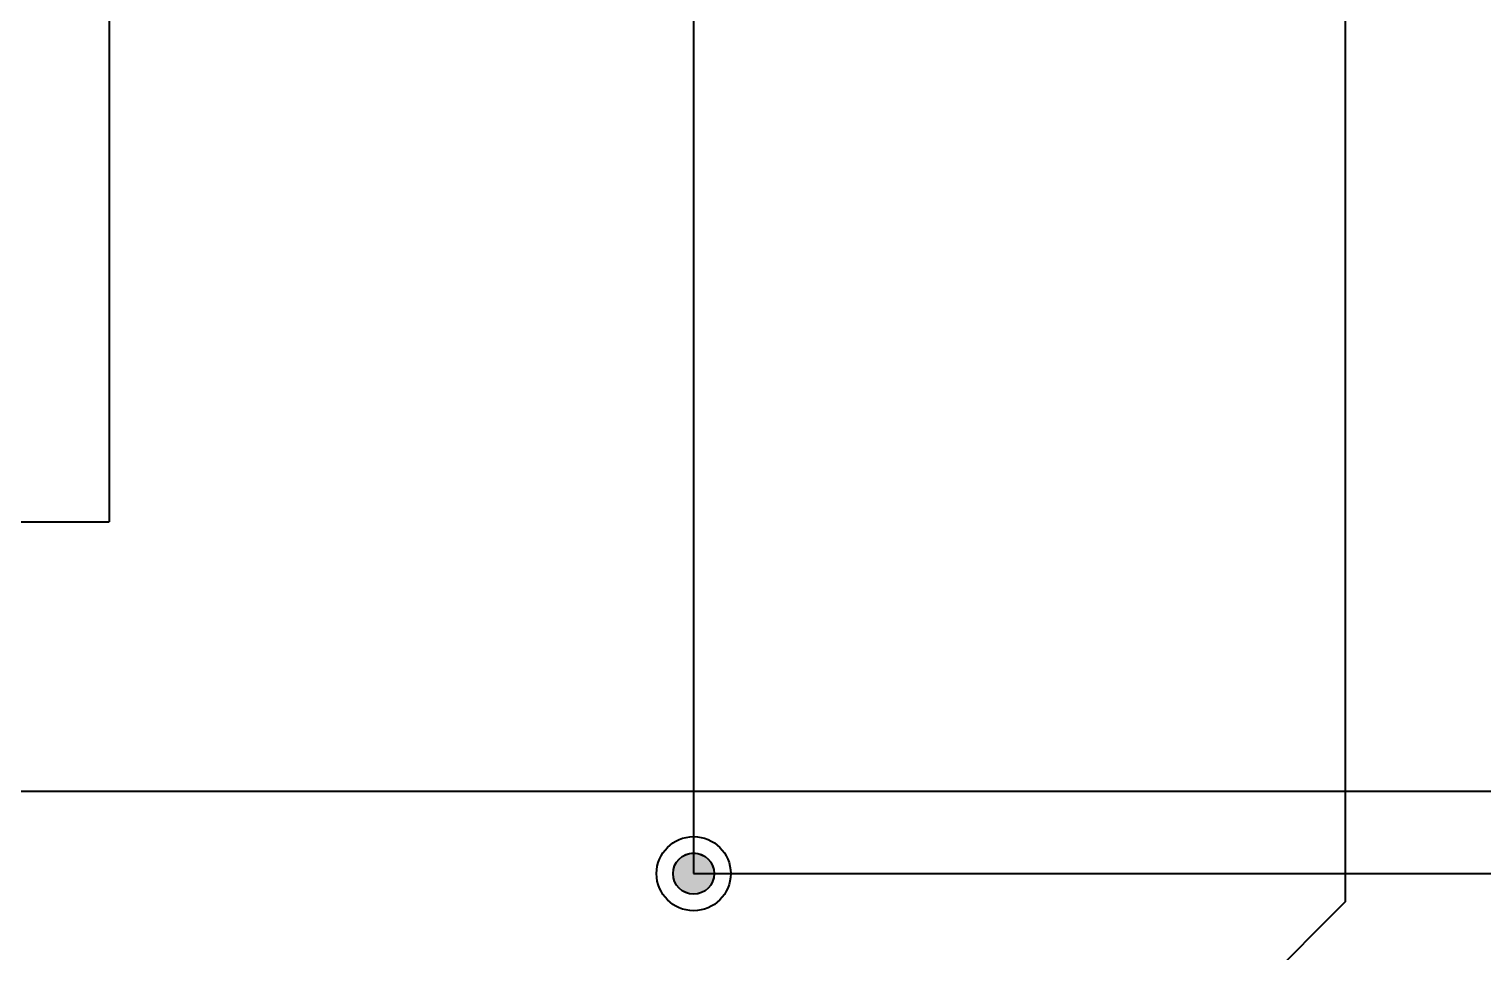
# Model space of a CAD drawing. Header units: millimetres. Extents: x 2 to 157, y 2 to 78.
# Drawn here: x 40.12 to 58.04, y 40.29 to 51.68 of the extents above; entities that cross this region are included whole.
import ezdxf

# ---------------------------------------------------------------- set-up
doc = ezdxf.new("R2010")
doc.units = ezdxf.units.MM
for name, color, linetype in [('bottom_copper', 7, 'Continuous'), ('drill_plated', 7, 'Continuous'), ('top_copper', 7, 'Continuous'), ('top_silk', 7, 'Continuous')]:
    doc.layers.add(name, color=color, linetype=linetype)

msp = doc.modelspace()

# ---------------------------------------------------------------- hatches: boundary and pattern name
at = {"layer": 'bottom_copper', "lineweight": 40}
msp.add_hatch(color=7, dxfattribs=at).paths.add_polyline_path([(48.56, 41.212), (48.545, 41.164), (48.522, 41.12), (48.49, 41.082), (48.452, 41.05), (48.408, 41.027), (48.36, 41.012), (48.311, 41.008), (48.261, 41.012), (48.214, 41.027), (48.17, 41.05), (48.131, 41.082), (48.1, 41.12), (48.076, 41.164), (48.062, 41.212), (48.057, 41.261), (48.062, 41.311), (48.076, 41.359), (48.1, 41.403), (48.131, 41.441), (48.17, 41.473), (48.214, 41.496), (48.261, 41.511), (48.311, 41.516), (48.36, 41.511), (48.408, 41.496), (48.452, 41.473), (48.49, 41.441), (48.522, 41.403), (48.545, 41.359), (48.56, 41.311), (48.565, 41.261), (48.56, 41.212)], flags=0)
at = {"layer": 'drill_plated', "lineweight": 40}
msp.add_hatch(color=7, dxfattribs=at).paths.add_polyline_path([(48.56, 41.212), (48.545, 41.164), (48.522, 41.12), (48.49, 41.082), (48.452, 41.05), (48.408, 41.027), (48.36, 41.012), (48.311, 41.008), (48.261, 41.012), (48.214, 41.027), (48.17, 41.05), (48.131, 41.082), (48.1, 41.12), (48.076, 41.164), (48.062, 41.212), (48.057, 41.261), (48.062, 41.311), (48.076, 41.359), (48.1, 41.403), (48.131, 41.441), (48.17, 41.473), (48.214, 41.496), (48.261, 41.511), (48.311, 41.516), (48.36, 41.511), (48.408, 41.496), (48.452, 41.473), (48.49, 41.441), (48.522, 41.403), (48.545, 41.359), (48.56, 41.311), (48.565, 41.261), (48.56, 41.212)], flags=0)
at = {"layer": 'top_copper', "lineweight": 40}
msp.add_hatch(color=7, dxfattribs=at).paths.add_polyline_path([(48.56, 41.212), (48.545, 41.164), (48.522, 41.12), (48.49, 41.082), (48.452, 41.05), (48.408, 41.027), (48.36, 41.012), (48.311, 41.008), (48.261, 41.012), (48.214, 41.027), (48.17, 41.05), (48.131, 41.082), (48.1, 41.12), (48.076, 41.164), (48.062, 41.212), (48.057, 41.261), (48.062, 41.311), (48.076, 41.359), (48.1, 41.403), (48.131, 41.441), (48.17, 41.473), (48.214, 41.496), (48.261, 41.511), (48.311, 41.516), (48.36, 41.511), (48.408, 41.496), (48.452, 41.473), (48.49, 41.441), (48.522, 41.403), (48.545, 41.359), (48.56, 41.311), (48.565, 41.261), (48.56, 41.212)], flags=0)

# ---------------------------------------------------------------- linework, layer by layer
at = {"layer": 'bottom_copper', "color": 7, "lineweight": 40}
for p, q in [((48.311, 69.71), (48.311, 41.261)), ((56.345, 59.574), (56.345, 40.914)), ((56.345, 40.914), (55.169, 39.737))]:
    msp.add_line(p, q, dxfattribs=at)
msp.add_lwpolyline([(48.56, 41.212), (48.545, 41.164), (48.522, 41.12), (48.49, 41.082), (48.452, 41.05), (48.408, 41.027), (48.36, 41.012), (48.311, 41.008), (48.261, 41.012), (48.214, 41.027), (48.17, 41.05), (48.131, 41.082), (48.1, 41.12), (48.076, 41.164), (48.062, 41.212), (48.057, 41.261), (48.062, 41.311), (48.076, 41.359), (48.1, 41.403), (48.131, 41.441), (48.17, 41.473), (48.214, 41.496), (48.261, 41.511), (48.311, 41.516), (48.36, 41.511), (48.408, 41.496), (48.452, 41.473), (48.49, 41.441), (48.522, 41.403), (48.545, 41.359), (48.56, 41.311), (48.565, 41.261), (48.56, 41.212)], close=True, dxfattribs=at)
for major_axis in [(0.457, 0), (0.254, 0)]:
    msp.add_ellipse((48.311, 41.261), major_axis=major_axis, ratio=1, dxfattribs=at)
at = {"layer": 'drill_plated', "color": 7, "lineweight": 40}
msp.add_lwpolyline([(48.56, 41.212), (48.545, 41.164), (48.522, 41.12), (48.49, 41.082), (48.452, 41.05), (48.408, 41.027), (48.36, 41.012), (48.311, 41.008), (48.261, 41.012), (48.214, 41.027), (48.17, 41.05), (48.131, 41.082), (48.1, 41.12), (48.076, 41.164), (48.062, 41.212), (48.057, 41.261), (48.062, 41.311), (48.076, 41.359), (48.1, 41.403), (48.131, 41.441), (48.17, 41.473), (48.214, 41.496), (48.261, 41.511), (48.311, 41.516), (48.36, 41.511), (48.408, 41.496), (48.452, 41.473), (48.49, 41.441), (48.522, 41.403), (48.545, 41.359), (48.56, 41.311), (48.565, 41.261), (48.56, 41.212)], close=True, dxfattribs=at)
msp.add_ellipse((48.311, 41.261), major_axis=(0.254, 0), ratio=1, dxfattribs=at)
at = {"layer": 'top_copper', "color": 7, "lineweight": 40}
for p, q in [((4.115, 42.278), (66.345, 42.278)), ((48.311, 41.261), (61.957, 41.261))]:
    msp.add_line(p, q, dxfattribs=at)
msp.add_lwpolyline([(48.56, 41.212), (48.545, 41.164), (48.522, 41.12), (48.49, 41.082), (48.452, 41.05), (48.408, 41.027), (48.36, 41.012), (48.311, 41.008), (48.261, 41.012), (48.214, 41.027), (48.17, 41.05), (48.131, 41.082), (48.1, 41.12), (48.076, 41.164), (48.062, 41.212), (48.057, 41.261), (48.062, 41.311), (48.076, 41.359), (48.1, 41.403), (48.131, 41.441), (48.17, 41.473), (48.214, 41.496), (48.261, 41.511), (48.311, 41.516), (48.36, 41.511), (48.408, 41.496), (48.452, 41.473), (48.49, 41.441), (48.522, 41.403), (48.545, 41.359), (48.56, 41.311), (48.565, 41.261), (48.56, 41.212)], close=True, dxfattribs=at)
for major_axis in [(0.457, 0), (0.254, 0)]:
    msp.add_ellipse((48.311, 41.261), major_axis=major_axis, ratio=1, dxfattribs=at)
at = {"layer": 'top_silk', "color": 7, "lineweight": 40}
for p in [(41.105, 53.224), (34.755, 45.603)]:
    msp.add_line(p, (41.105, 45.603), dxfattribs=at)

doc.saveas('drawing.dxf')
